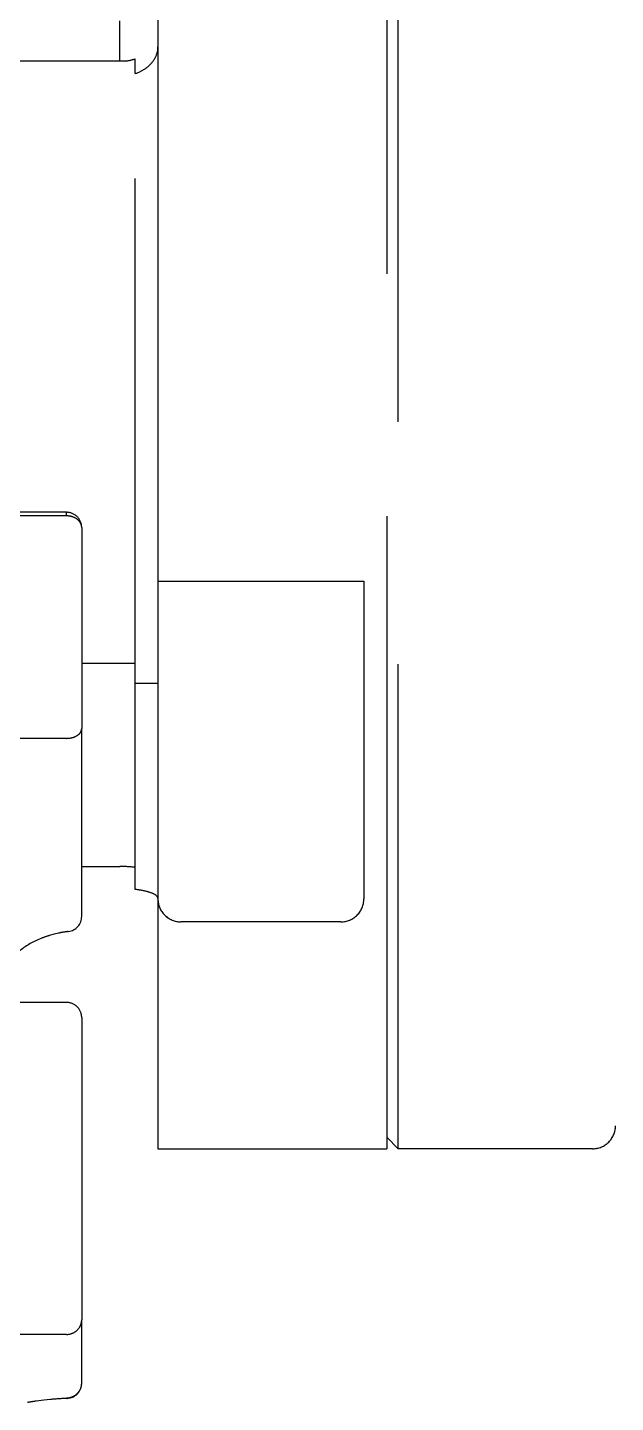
# Model space of a CAD drawing. Header units: inches. Extents: x 402 to 1066, y -128 to 290.
# Drawn here: x 693.69 to 696.73, y 215.29 to 222.39 of the extents above; entities that cross this region are included whole.
import ezdxf

# ---------------------------------------------------------------- set-up
doc = ezdxf.new("R2010")
doc.units = ezdxf.units.IN
doc.header["$MEASUREMENT"] = 0
doc.linetypes.add('HIDDEN', pattern=[0.375, 0.25, -0.125])
doc.layers.get('0').update_dxf_attribs({"color": 10})

msp = doc.modelspace()

# ---------------------------------------------------------------- linework, layer by layer
at = {"color": 1, "linetype": 'HIDDEN', "ltscale": 10}
for p, q in [((695.60613, 216.60012), (695.60613, 227.41215)), ((695.54711, 227.36372), (695.54711, 219.24751)), ((694.3667, 222.60568), (694.3667, 222.28543)), ((694.16996, 222.21059), (694.16996, 222.41998)), ((694.3667, 222.28543), (694.3667, 220.03829)), ((694.16996, 222.21059), (689.15321, 222.21059)), ((694.19689, 222.21202), (694.16996, 222.21059)), ((694.24866, 222.1473), (694.24866, 222.22318)), ((694.24866, 219.10537), (694.24866, 222.1473)), ((694.3667, 220.03829), (694.3667, 219.5575)), ((693.89453, 219.88364), (693.57349, 219.88364)), ((693.89453, 219.86523), (693.57975, 219.86523)), ((693.89453, 219.86523), (693.89453, 219.88364)), ((693.97322, 219.80494), (693.97322, 218.76798)), ((694.3667, 219.5575), (694.3667, 219.52782)), ((694.3667, 219.52782), (695.42907, 219.52782)), ((694.3667, 219.52782), (694.3667, 219.00099)), ((695.42907, 219.52782), (695.42907, 217.88872)), ((695.54711, 219.24751), (695.54711, 218.01661)), ((693.97322, 219.10537), (694.24866, 219.10537)), ((694.24866, 219.00099), (694.24866, 219.10537)), ((694.3667, 219.00099), (694.24866, 219.00099)), ((694.24866, 218.05198), (694.24866, 219.00099)), ((694.3667, 219.00099), (694.3667, 217.8913)), ((693.97322, 217.79879), (693.97322, 218.76798)), ((693.89453, 218.7174), (693.53955, 218.7174)), ((693.97322, 218.05624), (694.16996, 218.05624)), ((694.24866, 217.93797), (694.24866, 218.05198)), ((695.54711, 218.01661), (695.54711, 216.65914)), ((694.3667, 217.8913), (694.3667, 217.88872)), ((694.3667, 217.88872), (694.3667, 216.60012)), ((695.31103, 217.77068), (694.48474, 217.77068)), ((693.74005, 217.67478), (693.72115, 217.66542)), ((693.7616, 217.68423), (693.74005, 217.67478)), ((693.83079, 217.70706), (693.80597, 217.70009)), ((693.85366, 217.71239), (693.83079, 217.70706)), ((693.89453, 217.35499), (693.55343, 217.35499)), ((693.97322, 217.2763), (693.97322, 215.71803)), ((694.3667, 216.60012), (695.54711, 216.60012)), ((695.54711, 216.65914), (695.60613, 216.60012)), ((695.54711, 216.65914), (695.54711, 216.60012)), ((696.60948, 216.60012), (695.60613, 216.60012)), ((693.97322, 215.39058), (693.97322, 215.71803)), ((693.89453, 215.64203), (693.53955, 215.64203)), ((693.77767, 215.30293), (693.73848, 215.29795)), ((693.81255, 215.30646), (693.77767, 215.30293)), ((693.89708, 215.31204), (693.8977, 215.31195))]:
    msp.add_line(p, q, dxfattribs=at)
for centre, radius, start, end in [((694.24601, 222.286), 0.12069, 331.616778, 359.72818), ((694.17168, 222.45453), 0.24382, 275.933799, 288.404024), ((694.21879, 222.30073), 0.15164, 307.359045, 331.607195), ((694.18591, 222.34097), 0.20358, 287.951045, 307.843818), ((693.89453, 219.80494), 0.07869, 0, 90.000037), ((693.89505, 219.76785), 0.09738, 66.498914, 90.302205), ((693.90649, 219.79156), 0.07108, 37.75913, 67.333481), ((693.92325, 219.80439), 0.04998, 0.648394, 37.909545), ((693.89461, 218.83457), 0.11717, 269.962274, 289.582518), ((693.9076, 218.79671), 0.07715, 289.911105, 315.55366), ((693.93288, 218.76996), 0.0404, 317.546672, 357.195189), ((694.17033, 217.33244), 0.72379, 83.787181, 90.02882), ((694.19767, 217.47362), 0.46713, 75.983635, 83.733858), ((694.26822, 217.75861), 0.17355, 61.062896, 75.79418), ((694.33694, 217.88388), 0.03067, 13.993407, 60.181467), ((694.48474, 217.88872), 0.11804, 180.000075, 270.000106), ((695.31103, 217.88872), 0.11804, 269.999963, 0), ((693.89453, 217.79879), 0.07869, 276.801663, 0), ((693.91292, 217.29694), 0.4154, 117.49536, 134.36198), ((693.95845, 217.20331), 0.51964, 107.063462, 112.260498), ((693.97163, 217.152), 0.57267, 96.797367, 101.888105), ((693.89453, 217.2763), 0.07869, 0, 90.000037), ((696.60948, 216.71816), 0.11804, 269.999963, 0), ((693.89532, 215.72095), 0.07882, 299.289767, 328.72426), ((693.89794, 215.71846), 0.07528, 329.309525, 359.682281), ((693.89428, 215.7241), 0.08207, 270.174276, 298.847294), ((693.89453, 215.39058), 0.07869, 272.30761, 0), ((693.89794, 215.391), 0.07528, 329.309498, 359.68222), ((693.89428, 215.39664), 0.08207, 270.174276, 298.84726), ((693.90281, 215.31946), 0.00961, 210.590908, 223.311152), ((693.89833, 215.31532), 0.00351, 224.28108, 249.164197), ((693.89532, 215.3935), 0.07882, 299.28974, 328.724229), ((693.91617, 214.05084), 1.25972, 98.108811, 100.182299), ((693.95957, 213.68953), 1.6236, 92.183847, 95.195353)]:
    msp.add_arc(centre, radius, start, end, dxfattribs=at)

doc.saveas('drawing.dxf')
